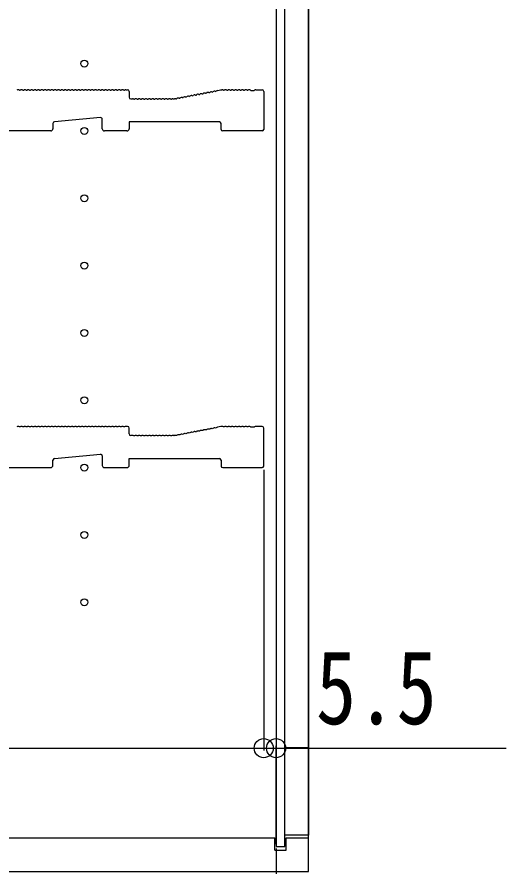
# Model space of a CAD drawing. Units: millimetres, scale not verified. Extents: x -4205 to 4205, y -2970 to 2970.
# Drawn here: x -1482 to -1263.9, y -1937.5 to -1559.2 of the extents above; entities that cross this region are included whole.
import ezdxf
from ezdxf.enums import TextEntityAlignment as Align

# ---------------------------------------------------------------- set-up
doc = ezdxf.new("R2010")
doc.units = ezdxf.units.MM
doc.header["$LTSCALE"] = 20
for name, color, linetype in [('0-2_YKK_11', 7, 'Continuous'), ('0-3_YKK_12', 2, 'Continuous'), ('0-5_YKK_D', 6, 'Continuous')]:
    doc.layers.add(name, color=color, linetype=linetype)
doc.styles.add('ＭＳ ゴシック', font='')
doc.styles.get('ＭＳ ゴシック').set_extended_font_data('MS Gothic')

msp = doc.modelspace()

# ---------------------------------------------------------------- linework, layer by layer
at = {"layer": '0-2_YKK_11'}
for p, q in [((-1480.92, -1591.9), (-1480.54, -1591.9)), ((-1479.42, -1591.9), (-1479.04, -1591.9)), ((-1477.92, -1591.9), (-1477.54, -1591.9)), ((-1476.42, -1591.9), (-1476.04, -1591.9)), ((-1474.92, -1591.9), (-1474.54, -1591.9)), ((-1473.42, -1591.9), (-1473.04, -1591.9)), ((-1471.92, -1591.9), (-1471.54, -1591.9)), ((-1470.42, -1591.9), (-1470.04, -1591.9)), ((-1468.92, -1591.9), (-1468.54, -1591.9)), ((-1467.42, -1591.9), (-1467.04, -1591.9)), ((-1465.92, -1591.9), (-1465.54, -1591.9)), ((-1464.42, -1591.9), (-1464.04, -1591.9)), ((-1462.92, -1591.9), (-1462.54, -1591.9)), ((-1461.42, -1591.9), (-1461.04, -1591.9)), ((-1459.92, -1591.9), (-1459.54, -1591.9)), ((-1458.42, -1591.9), (-1458.04, -1591.9)), ((-1456.92, -1591.9), (-1456.54, -1591.9)), ((-1455.42, -1591.9), (-1455.04, -1591.9)), ((-1453.92, -1591.9), (-1453.54, -1591.9)), ((-1452.42, -1591.9), (-1452.04, -1591.9)), ((-1450.92, -1591.9), (-1450.54, -1591.9)), ((-1449.42, -1591.9), (-1449.04, -1591.9)), ((-1447.92, -1591.9), (-1447.54, -1591.9)), ((-1446.42, -1591.9), (-1446.04, -1591.9)), ((-1444.92, -1591.9), (-1444.54, -1591.9)), ((-1443.42, -1591.9), (-1443.04, -1591.9)), ((-1441.92, -1591.9), (-1441.54, -1591.9)), ((-1440.42, -1591.9), (-1440.04, -1591.9)), ((-1438.92, -1591.9), (-1438.54, -1591.9)), ((-1437.42, -1591.9), (-1437.04, -1591.9)), ((-1435.92, -1591.9), (-1435.54, -1591.9)), ((-1434.42, -1591.9), (-1434.04, -1591.9)), ((-1433.48, -1591.7), (-1432.68, -1591.7)), ((-1431.98, -1592.4), (-1431.98, -1595)), ((-1393.5, -1592.39), (-1393.13, -1592.31)), ((-1392.62, -1592.01), (-1391.05, -1591.71)), ((-1390.91, -1591.7), (-1390.48, -1591.7)), ((-1389.92, -1591.9), (-1389.54, -1591.9)), ((-1388.42, -1591.9), (-1388.04, -1591.9)), ((-1386.92, -1591.9), (-1386.54, -1591.9)), ((-1385.42, -1591.9), (-1385.04, -1591.9)), ((-1383.92, -1591.9), (-1383.54, -1591.9)), ((-1382.42, -1591.9), (-1382.04, -1591.9)), ((-1380.92, -1591.9), (-1380.54, -1591.9)), ((-1379.42, -1591.9), (-1379.04, -1591.9)), ((-1375.48, -1591.7), (-1372.68, -1591.7)), ((-1371.98, -1592.4), (-1371.98, -1609.3)), ((-1431.28, -1595.7), (-1430.48, -1595.7)), ((-1429.92, -1595.9), (-1429.54, -1595.9)), ((-1428.42, -1595.9), (-1428.04, -1595.9)), ((-1426.92, -1595.9), (-1426.54, -1595.9)), ((-1425.42, -1595.9), (-1425.04, -1595.9)), ((-1423.92, -1595.9), (-1423.54, -1595.9)), ((-1422.42, -1595.9), (-1422.04, -1595.9)), ((-1420.92, -1595.9), (-1420.54, -1595.9)), ((-1419.42, -1595.9), (-1419.04, -1595.9)), ((-1417.92, -1595.9), (-1417.54, -1595.9)), ((-1416.42, -1595.9), (-1416.04, -1595.9)), ((-1414.92, -1595.9), (-1414.54, -1595.9)), ((-1413.42, -1595.9), (-1413.04, -1595.9)), ((-1412.48, -1595.7), (-1412.05, -1595.7)), ((-1411.92, -1595.69), (-1411.77, -1595.66)), ((-1411.19, -1595.75), (-1410.81, -1595.68)), ((-1409.71, -1595.47), (-1409.34, -1595.4)), ((-1408.24, -1595.19), (-1407.87, -1595.12)), ((-1406.77, -1594.91), (-1406.39, -1594.84)), ((-1405.29, -1594.63), (-1404.92, -1594.56)), ((-1403.82, -1594.35), (-1403.44, -1594.28)), ((-1402.35, -1594.07), (-1401.97, -1594)), ((-1400.87, -1593.79), (-1400.5, -1593.72)), ((-1399.4, -1593.51), (-1399.02, -1593.44)), ((-1397.93, -1593.23), (-1397.55, -1593.16)), ((-1396.45, -1592.95), (-1396.08, -1592.88)), ((-1394.98, -1592.67), (-1394.6, -1592.59)), ((-1465.98, -1606.64), (-1465.98, -1609)), ((-1444.74, -1604.07), (-1465.34, -1605.94)), ((-1443.98, -1609), (-1443.98, -1604.77)), ((-1390.98, -1609.3), (-1390.98, -1606.7)), ((-1432.98, -1610), (-1442.98, -1610)), ((-1372.68, -1610), (-1390.28, -1610)), ((-1480.54, -1741.9), (-1480.92, -1741.9)), ((-1479.04, -1741.9), (-1479.42, -1741.9)), ((-1477.54, -1741.9), (-1477.92, -1741.9)), ((-1476.04, -1741.9), (-1476.42, -1741.9)), ((-1474.54, -1741.9), (-1474.92, -1741.9)), ((-1473.04, -1741.9), (-1473.42, -1741.9)), ((-1471.54, -1741.9), (-1471.92, -1741.9)), ((-1470.04, -1741.9), (-1470.42, -1741.9)), ((-1468.54, -1741.9), (-1468.92, -1741.9)), ((-1467.04, -1741.9), (-1467.42, -1741.9)), ((-1465.54, -1741.9), (-1465.92, -1741.9)), ((-1464.04, -1741.9), (-1464.42, -1741.9)), ((-1462.54, -1741.9), (-1462.92, -1741.9)), ((-1461.04, -1741.9), (-1461.42, -1741.9)), ((-1459.54, -1741.9), (-1459.92, -1741.9)), ((-1458.04, -1741.9), (-1458.42, -1741.9)), ((-1456.54, -1741.9), (-1456.92, -1741.9)), ((-1455.04, -1741.9), (-1455.42, -1741.9)), ((-1453.54, -1741.9), (-1453.92, -1741.9)), ((-1452.04, -1741.9), (-1452.42, -1741.9)), ((-1450.54, -1741.9), (-1450.92, -1741.9)), ((-1449.04, -1741.9), (-1449.42, -1741.9)), ((-1447.54, -1741.9), (-1447.92, -1741.9)), ((-1446.04, -1741.9), (-1446.42, -1741.9)), ((-1444.54, -1741.9), (-1444.92, -1741.9)), ((-1443.04, -1741.9), (-1443.42, -1741.9)), ((-1441.54, -1741.9), (-1441.92, -1741.9)), ((-1440.04, -1741.9), (-1440.42, -1741.9)), ((-1438.54, -1741.9), (-1438.92, -1741.9)), ((-1437.04, -1741.9), (-1437.42, -1741.9)), ((-1435.54, -1741.9), (-1435.92, -1741.9)), ((-1434.04, -1741.9), (-1434.42, -1741.9)), ((-1432.68, -1741.7), (-1433.48, -1741.7)), ((-1431.98, -1745), (-1431.98, -1742.4)), ((-1400.5, -1743.72), (-1400.87, -1743.79)), ((-1399.02, -1743.44), (-1399.4, -1743.51)), ((-1397.55, -1743.16), (-1397.93, -1743.23)), ((-1396.08, -1742.88), (-1396.45, -1742.95)), ((-1394.6, -1742.59), (-1394.98, -1742.67)), ((-1393.13, -1742.31), (-1393.5, -1742.39)), ((-1391.05, -1741.71), (-1392.62, -1742.01)), ((-1390.48, -1741.7), (-1390.91, -1741.7)), ((-1389.54, -1741.9), (-1389.92, -1741.9)), ((-1388.04, -1741.9), (-1388.42, -1741.9)), ((-1386.54, -1741.9), (-1386.92, -1741.9)), ((-1385.04, -1741.9), (-1385.42, -1741.9)), ((-1383.54, -1741.9), (-1383.92, -1741.9)), ((-1382.04, -1741.9), (-1382.42, -1741.9)), ((-1380.54, -1741.9), (-1380.92, -1741.9)), ((-1379.04, -1741.9), (-1379.42, -1741.9)), ((-1372.68, -1741.7), (-1375.48, -1741.7)), ((-1371.98, -1759.3), (-1371.98, -1742.4)), ((-1430.48, -1745.7), (-1431.28, -1745.7)), ((-1429.54, -1745.9), (-1429.92, -1745.9)), ((-1428.04, -1745.9), (-1428.42, -1745.9)), ((-1426.54, -1745.9), (-1426.92, -1745.9)), ((-1425.04, -1745.9), (-1425.42, -1745.9)), ((-1423.54, -1745.9), (-1423.92, -1745.9)), ((-1422.04, -1745.9), (-1422.42, -1745.9)), ((-1420.54, -1745.9), (-1420.92, -1745.9)), ((-1419.04, -1745.9), (-1419.42, -1745.9)), ((-1417.54, -1745.9), (-1417.92, -1745.9)), ((-1416.04, -1745.9), (-1416.42, -1745.9)), ((-1414.54, -1745.9), (-1414.92, -1745.9)), ((-1413.04, -1745.9), (-1413.42, -1745.9)), ((-1412.05, -1745.7), (-1412.48, -1745.7)), ((-1411.77, -1745.66), (-1411.92, -1745.69)), ((-1410.81, -1745.68), (-1411.19, -1745.75)), ((-1409.34, -1745.4), (-1409.71, -1745.47)), ((-1407.87, -1745.12), (-1408.24, -1745.19)), ((-1406.39, -1744.84), (-1406.77, -1744.91)), ((-1404.92, -1744.56), (-1405.29, -1744.63)), ((-1403.44, -1744.28), (-1403.82, -1744.35)), ((-1401.97, -1744), (-1402.35, -1744.07)), ((-1465.34, -1755.94), (-1444.74, -1754.07)), ((-1443.98, -1754.77), (-1443.98, -1759)), ((-1465.98, -1759), (-1465.98, -1756.64)), ((-1390.98, -1756.7), (-1390.98, -1759.3)), ((-1442.98, -1760), (-1432.98, -1760)), ((-1390.28, -1760), (-1372.68, -1760))]:
    msp.add_line(p, q, dxfattribs=at)
for points in [[(-1377.92, -1591.9), (-1377.73, -1591.97), (-1376.23, -1591.97), (-1376.04, -1591.9)], [(-1391.68, -1606), (-1431.98, -1606), (-1431.98, -1609)], [(-1466.98, -1610), (-1493.41, -1610), (-1493.65, -1609.87), (-1494.31, -1609.87), (-1494.55, -1610), (-1521.41, -1610), (-1521.65, -1609.87), (-1522.31, -1609.87), (-1522.55, -1610), (-1549.41, -1610), (-1549.65, -1609.87), (-1550.31, -1609.87), (-1550.55, -1610), (-1590.78, -1610)], [(-1376.04, -1741.9), (-1376.23, -1741.97), (-1377.73, -1741.97), (-1377.92, -1741.9)], [(-1431.98, -1759), (-1431.98, -1756), (-1391.68, -1756)], [(-1590.78, -1760), (-1550.55, -1760), (-1550.31, -1759.87), (-1549.65, -1759.87), (-1549.41, -1760), (-1522.55, -1760), (-1522.31, -1759.87), (-1521.65, -1759.87), (-1521.41, -1760), (-1494.55, -1760), (-1494.31, -1759.87), (-1493.65, -1759.87), (-1493.41, -1760), (-1466.98, -1760)]]:
    msp.add_lwpolyline(points, dxfattribs=at)
for centre, radius, start, end in [((-1481.48, -1592.58), 0.88, 50.536, 129.464), ((-1479.98, -1592.58), 0.88, 50.536, 129.464), ((-1478.48, -1592.58), 0.88, 50.536, 129.464), ((-1476.98, -1592.58), 0.88, 50.536, 129.464), ((-1475.48, -1592.58), 0.88, 50.536, 129.464), ((-1473.98, -1592.58), 0.88, 50.536, 129.464), ((-1472.48, -1592.58), 0.88, 50.536, 129.464), ((-1470.98, -1592.58), 0.88, 50.536, 129.464), ((-1469.48, -1592.58), 0.88, 50.536, 129.464), ((-1467.98, -1592.58), 0.88, 50.536, 129.464), ((-1466.48, -1592.58), 0.88, 50.536, 129.464), ((-1464.98, -1592.58), 0.88, 50.536, 129.464), ((-1463.48, -1592.58), 0.88, 50.536, 129.464), ((-1461.98, -1592.58), 0.88, 50.536, 129.464), ((-1460.48, -1592.58), 0.88, 50.536, 129.464), ((-1458.98, -1592.58), 0.88, 50.536, 129.464), ((-1457.48, -1592.58), 0.88, 50.536, 129.464), ((-1455.98, -1592.58), 0.88, 50.536, 129.464), ((-1454.48, -1592.58), 0.88, 50.536, 129.464), ((-1452.98, -1592.58), 0.88, 50.536, 129.464), ((-1451.48, -1592.58), 0.88, 50.536, 129.464), ((-1449.98, -1592.58), 0.88, 50.536, 129.464), ((-1448.48, -1592.58), 0.88, 50.536, 129.464), ((-1446.98, -1592.58), 0.88, 50.536, 129.464), ((-1445.48, -1592.58), 0.88, 50.536, 129.464), ((-1443.98, -1592.58), 0.88, 50.536, 129.464), ((-1442.48, -1592.58), 0.88, 50.536, 129.464), ((-1440.98, -1592.58), 0.88, 50.536, 129.464), ((-1439.48, -1592.58), 0.88, 50.536, 129.464), ((-1437.98, -1592.58), 0.88, 50.536, 129.464), ((-1436.48, -1592.58), 0.88, 50.536, 129.464), ((-1434.98, -1592.58), 0.88, 50.536, 129.464), ((-1433.48, -1592.58), 0.88, 90, 129.464), ((-1432.68, -1592.4), 0.7, 0, 90), ((-1393.93, -1593.16), 0.88, 61.3203, 140.2483), ((-1392.45, -1592.88), 0.88, 100.7843, 140.2483), ((-1390.91, -1592.4), 0.7, 90, 100.7843), ((-1390.48, -1592.58), 0.88, 50.536, 90), ((-1388.98, -1592.58), 0.88, 50.536, 129.464), ((-1387.48, -1592.58), 0.88, 50.536, 129.464), ((-1385.98, -1592.58), 0.88, 50.536, 129.464), ((-1384.48, -1592.58), 0.88, 50.536, 129.464), ((-1382.98, -1592.58), 0.88, 50.536, 129.464), ((-1381.48, -1592.58), 0.88, 50.536, 129.464), ((-1379.98, -1592.58), 0.88, 50.536, 129.464), ((-1378.48, -1592.58), 0.88, 50.4605, 129.464), ((-1375.48, -1592.58), 0.88, 90, 129.5394), ((-1372.68, -1592.4), 0.7, 0, 90), ((-1431.28, -1595), 0.7, 180, 270), ((-1430.48, -1596.58), 0.88, 50.536, 90), ((-1428.98, -1596.58), 0.88, 50.536, 129.464), ((-1427.48, -1596.58), 0.88, 50.536, 129.464), ((-1425.98, -1596.58), 0.88, 50.536, 129.464), ((-1424.48, -1596.58), 0.88, 50.536, 129.464), ((-1422.98, -1596.58), 0.88, 50.536, 129.464), ((-1421.48, -1596.58), 0.88, 50.536, 129.464), ((-1419.98, -1596.58), 0.88, 50.536, 129.464), ((-1418.48, -1596.58), 0.88, 50.536, 129.464), ((-1416.98, -1596.58), 0.88, 50.536, 129.464), ((-1415.48, -1596.58), 0.88, 50.536, 129.464), ((-1413.98, -1596.58), 0.88, 50.536, 129.464), ((-1412.48, -1596.58), 0.88, 90, 129.464), ((-1412.05, -1595), 0.7, 270, 280.7843), ((-1411.61, -1596.53), 0.88, 61.3203, 100.7843), ((-1410.14, -1596.24), 0.88, 61.3203, 140.2483), ((-1408.66, -1595.96), 0.88, 61.3203, 140.2483), ((-1407.19, -1595.68), 0.88, 61.3203, 140.2483), ((-1405.71, -1595.4), 0.88, 61.3203, 140.2483), ((-1404.24, -1595.12), 0.88, 61.3203, 140.2483), ((-1402.77, -1594.84), 0.88, 61.3203, 140.2483), ((-1401.29, -1594.56), 0.88, 61.3203, 140.2483), ((-1399.82, -1594.28), 0.88, 61.3203, 140.2483), ((-1398.35, -1594), 0.88, 61.3203, 140.2483), ((-1396.87, -1593.72), 0.88, 61.3203, 140.2483), ((-1395.4, -1593.44), 0.88, 61.3203, 140.2483), ((-1465.28, -1606.64), 0.7, 95.1944, 180), ((-1444.68, -1604.77), 0.7, 0, 95.1944), ((-1391.68, -1606.7), 0.7, 0, 90), ((-1466.98, -1609), 1, 270, 0), ((-1442.98, -1609), 1, 180, 270), ((-1432.98, -1609), 1, 270, 0), ((-1390.28, -1609.3), 0.7, 180, 270), ((-1372.68, -1609.3), 0.7, 270, 0), ((-1481.48, -1742.58), 0.88, 50.536, 129.464), ((-1479.98, -1742.58), 0.88, 50.536, 129.464), ((-1478.48, -1742.58), 0.88, 50.536, 129.464), ((-1476.98, -1742.58), 0.88, 50.536, 129.464), ((-1475.48, -1742.58), 0.88, 50.536, 129.464), ((-1473.98, -1742.58), 0.88, 50.536, 129.464), ((-1472.48, -1742.58), 0.88, 50.536, 129.464), ((-1470.98, -1742.58), 0.88, 50.536, 129.464), ((-1469.48, -1742.58), 0.88, 50.536, 129.464), ((-1467.98, -1742.58), 0.88, 50.536, 129.464), ((-1466.48, -1742.58), 0.88, 50.536, 129.464), ((-1464.98, -1742.58), 0.88, 50.536, 129.464), ((-1463.48, -1742.58), 0.88, 50.536, 129.464), ((-1461.98, -1742.58), 0.88, 50.536, 129.464), ((-1460.48, -1742.58), 0.88, 50.536, 129.464), ((-1458.98, -1742.58), 0.88, 50.536, 129.464), ((-1457.48, -1742.58), 0.88, 50.536, 129.464), ((-1455.98, -1742.58), 0.88, 50.536, 129.464), ((-1454.48, -1742.58), 0.88, 50.536, 129.464), ((-1452.98, -1742.58), 0.88, 50.536, 129.464), ((-1451.48, -1742.58), 0.88, 50.536, 129.464), ((-1449.98, -1742.58), 0.88, 50.536, 129.464), ((-1448.48, -1742.58), 0.88, 50.536, 129.464), ((-1446.98, -1742.58), 0.88, 50.536, 129.464), ((-1445.48, -1742.58), 0.88, 50.536, 129.464), ((-1443.98, -1742.58), 0.88, 50.536, 129.464), ((-1442.48, -1742.58), 0.88, 50.536, 129.464), ((-1440.98, -1742.58), 0.88, 50.536, 129.464), ((-1439.48, -1742.58), 0.88, 50.536, 129.464), ((-1437.98, -1742.58), 0.88, 50.536, 129.464), ((-1436.48, -1742.58), 0.88, 50.536, 129.464), ((-1434.98, -1742.58), 0.88, 50.536, 129.464), ((-1433.48, -1742.58), 0.88, 90, 129.464), ((-1432.68, -1742.4), 0.7, 0, 90), ((-1401.29, -1744.56), 0.88, 61.3203, 140.2483), ((-1399.82, -1744.28), 0.88, 61.3203, 140.2483), ((-1398.35, -1744), 0.88, 61.3203, 140.2483), ((-1396.87, -1743.72), 0.88, 61.3203, 140.2483), ((-1395.4, -1743.44), 0.88, 61.3203, 140.2483), ((-1393.93, -1743.16), 0.88, 61.3203, 140.2483), ((-1392.45, -1742.88), 0.88, 100.7843, 140.2483), ((-1390.91, -1742.4), 0.7, 90, 100.7843), ((-1390.48, -1742.58), 0.88, 50.536, 90), ((-1388.98, -1742.58), 0.88, 50.536, 129.464), ((-1387.48, -1742.58), 0.88, 50.536, 129.464), ((-1385.98, -1742.58), 0.88, 50.536, 129.464), ((-1384.48, -1742.58), 0.88, 50.536, 129.464), ((-1382.98, -1742.58), 0.88, 50.536, 129.464), ((-1381.48, -1742.58), 0.88, 50.536, 129.464), ((-1379.98, -1742.58), 0.88, 50.536, 129.464), ((-1378.48, -1742.58), 0.88, 50.4605, 129.464), ((-1375.48, -1742.58), 0.88, 90, 129.5394), ((-1372.68, -1742.4), 0.7, 0, 90), ((-1431.28, -1745), 0.7, 180, 270), ((-1430.48, -1746.58), 0.88, 50.536, 90), ((-1428.98, -1746.58), 0.88, 50.536, 129.464), ((-1427.48, -1746.58), 0.88, 50.536, 129.464), ((-1425.98, -1746.58), 0.88, 50.536, 129.464), ((-1424.48, -1746.58), 0.88, 50.536, 129.464), ((-1422.98, -1746.58), 0.88, 50.536, 129.464), ((-1421.48, -1746.58), 0.88, 50.536, 129.464), ((-1419.98, -1746.58), 0.88, 50.536, 129.464), ((-1418.48, -1746.58), 0.88, 50.536, 129.464), ((-1416.98, -1746.58), 0.88, 50.536, 129.464), ((-1415.48, -1746.58), 0.88, 50.536, 129.464), ((-1413.98, -1746.58), 0.88, 50.536, 129.464), ((-1412.48, -1746.58), 0.88, 90, 129.464), ((-1412.05, -1745), 0.7, 270, 280.7843), ((-1411.61, -1746.53), 0.88, 61.3203, 100.7843), ((-1410.14, -1746.24), 0.88, 61.3203, 140.2483), ((-1408.66, -1745.96), 0.88, 61.3203, 140.2483), ((-1407.19, -1745.68), 0.88, 61.3203, 140.2483), ((-1405.71, -1745.4), 0.88, 61.3203, 140.2483), ((-1404.24, -1745.12), 0.88, 61.3203, 140.2483), ((-1402.77, -1744.84), 0.88, 61.3203, 140.2483), ((-1444.68, -1754.77), 0.7, 0, 95.1944), ((-1465.28, -1756.64), 0.7, 95.1944, 180), ((-1391.68, -1756.7), 0.7, 0, 90), ((-1466.98, -1759), 1, 270, 0), ((-1442.98, -1759), 1, 180, 270), ((-1432.98, -1759), 1, 270, 0), ((-1390.28, -1759.3), 0.7, 180, 270), ((-1372.68, -1759.3), 0.7, 270, 0)]:
    msp.add_arc(centre, radius, start, end, dxfattribs=at)
at = {"layer": '0-3_YKK_12'}
for p, q in [((-1351.98, -1215.25), (-1351.98, -1884.75)), ((-1681.98, -1925), (-1366.98, -1925)), ((-1366.98, -1930.5), (-1366.98, -1925)), ((-1361.98, -1925), (-1351.98, -1925)), ((-1361.98, -1930.5), (-1361.98, -1925)), ((-1366.98, -1930.5), (-1361.98, -1930.5))]:
    msp.add_line(p, q, dxfattribs=at)
for points in [[(-1681.98, -1940), (-1351.98, -1940), (-1351.98, -1160), (-1681.98, -1160)], [(-1366.48, -1928.75), (-1362.48, -1928.75), (-1362.48, -1171.25), (-1366.48, -1171.25)], [(-1362.48, -1884.75), (-1351.98, -1884.75), (-1351.98, -1923.75), (-1362.48, -1923.75)]]:
    msp.add_lwpolyline(points, close=True, dxfattribs=at)
for centre in [(-1451.98, -1580), (-1451.98, -1610), (-1451.98, -1640), (-1451.98, -1670), (-1451.98, -1700), (-1451.98, -1730), (-1451.98, -1760), (-1451.98, -1790), (-1451.98, -1820)]:
    msp.add_circle(centre, 1.55, dxfattribs=at)
at = {"layer": '0-5_YKK_D'}
for p, q in [((-1371.98, -1761), (-1371.98, -1886)), ((-1371.98, -1761), (-1371.98, -1886)), ((-1651.98, -1885), (-1371.98, -1885)), ((-1366.48, -1927.75), (-1366.48, -1884)), ((-1366.48, -1929.75), (-1366.48, -2066)), ((-1366.48, -1929.75), (-1366.48, -2066))]:
    msp.add_line(p, q, dxfattribs=at)
msp.add_lwpolyline([(-1371.98, -1885), (-1366.48, -1885), (-1263.88, -1885)], dxfattribs=at)
for centre in [(-1371.98, -1885), (-1371.98, -1885), (-1366.48, -1885)]:
    msp.add_circle(centre, 4.25, dxfattribs=at)

# ---------------------------------------------------------------- texts
at = {"layer": '0-5_YKK_D', "style": 'ＭＳ ゴシック', "width": 0.8}
msp.add_text('5.5', height=32.99, dxfattribs=at).set_placement((-1348.68, -1884.2), align=Align.BOTTOM_LEFT)

doc.saveas('drawing.dxf')
